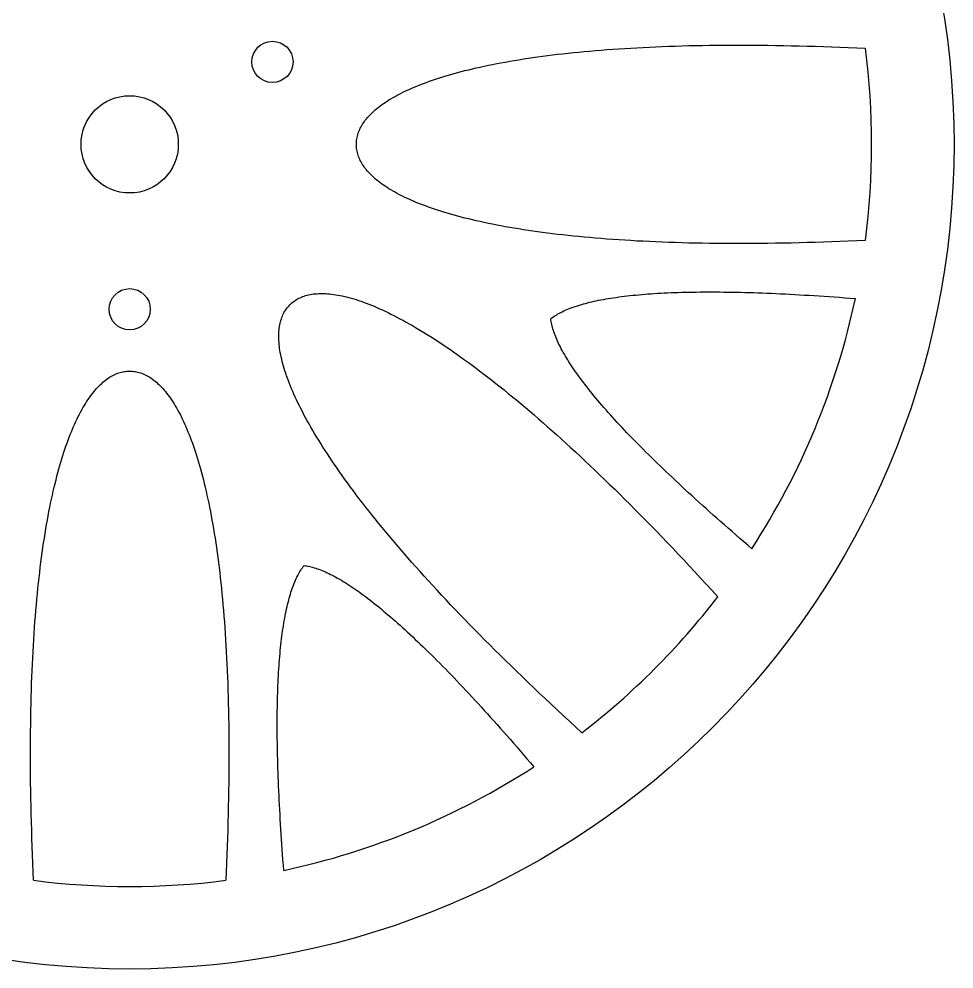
# Model space of a CAD drawing. Extents: x 19 to 387, y 10 to 286.
# Drawn here: x 289.5 to 346.2, y 11.2 to 68.8 of the extents above; entities that cross this region are included whole.
import ezdxf

# ---------------------------------------------------------------- set-up
doc = ezdxf.new("R2010")
doc.units = 0
doc.layers.get('0').update_dxf_attribs({"linetype": 'CONTINUOUS'})

msp = doc.modelspace()

# ---------------------------------------------------------------- linework, layer by layer
for points in [[(309.919, 61.202, 0), (309.92, 61.284, 0), (309.925, 61.366, 0), (309.934, 61.448, 0), (309.945, 61.53, 0), (309.96, 61.612, 0), (309.978, 61.693, 0), (310, 61.775, 0), (310.025, 61.856, 0), (310.053, 61.938, 0), (310.085, 62.019, 0), (310.12, 62.1, 0), (310.158, 62.181, 0), (310.2, 62.262, 0), (310.246, 62.342, 0), (310.294, 62.422, 0), (310.347, 62.503, 0), (310.402, 62.582, 0), (310.462, 62.662, 0), (310.525, 62.741, 0), (310.591, 62.821, 0), (310.661, 62.899, 0), (310.734, 62.978, 0), (310.811, 63.056, 0), (310.892, 63.134, 0), (310.976, 63.211, 0), (311.064, 63.288, 0), (311.155, 63.365, 0), (311.25, 63.442, 0), (311.349, 63.518, 0), (311.451, 63.593, 0), (311.557, 63.669, 0), (311.666, 63.743, 0), (311.78, 63.818, 0), (311.897, 63.892, 0), (312.017, 63.965, 0), (312.142, 64.038, 0), (312.27, 64.111, 0), (312.402, 64.183, 0), (312.538, 64.254, 0), (312.677, 64.325, 0), (312.821, 64.396, 0), (312.968, 64.466, 0), (313.119, 64.535, 0), (313.274, 64.604, 0), (313.432, 64.672, 0), (313.595, 64.739, 0), (313.761, 64.806, 0), (313.931, 64.873, 0), (314.106, 64.938, 0), (314.284, 65.003, 0), (314.466, 65.067, 0), (314.652, 65.131, 0), (314.842, 65.194, 0), (315.035, 65.256, 0), (315.233, 65.318, 0), (315.435, 65.379, 0), (315.641, 65.439, 0), (315.851, 65.498, 0), (316.065, 65.556, 0), (316.283, 65.614, 0), (316.505, 65.671, 0), (316.731, 65.727, 0), (316.961, 65.783, 0), (317.195, 65.837, 0), (317.434, 65.891, 0), (317.676, 65.943, 0), (317.923, 65.995, 0), (318.174, 66.046, 0), (318.429, 66.096, 0), (318.688, 66.146, 0), (318.951, 66.194, 0), (319.219, 66.241, 0), (319.49, 66.288, 0), (319.766, 66.333, 0), (320.047, 66.377, 0), (320.331, 66.421, 0), (320.62, 66.463, 0), (320.913, 66.505, 0), (321.21, 66.545, 0), (321.512, 66.585, 0), (321.818, 66.623, 0), (322.128, 66.66, 0), (322.443, 66.696, 0), (322.762, 66.731, 0), (323.085, 66.766, 0), (323.413, 66.798, 0), (323.745, 66.83, 0), (324.082, 66.861, 0), (324.423, 66.89, 0), (324.768, 66.918, 0), (325.118, 66.945, 0), (325.472, 66.971, 0), (325.831, 66.996, 0), (326.195, 67.02, 0), (326.562, 67.042, 0), (326.935, 67.063, 0), (327.312, 67.083, 0), (327.693, 67.101, 0), (328.079, 67.118, 0), (328.47, 67.134, 0), (328.865, 67.149, 0), (329.265, 67.162, 0), (329.669, 67.174, 0), (330.078, 67.185, 0), (330.491, 67.194, 0), (330.91, 67.202, 0), (331.333, 67.208, 0), (331.76, 67.213, 0), (332.193, 67.217, 0), (332.63, 67.219, 0), (333.071, 67.22, 0), (333.518, 67.219, 0), (333.969, 67.217, 0), (334.425, 67.214, 0), (334.885, 67.209, 0), (335.351, 67.202, 0), (335.821, 67.194, 0), (336.296, 67.184, 0), (336.776, 67.173, 0), (337.261, 67.16, 0), (337.75, 67.146, 0), (338.245, 67.13, 0), (338.744, 67.113, 0), (339.248, 67.094, 0), (339.757, 67.073, 0), (340.271, 67.051, 0), (340.79, 67.027, 0)], [(340.79, 55.377, 0), (340.271, 55.353, 0), (339.757, 55.331, 0), (339.248, 55.31, 0), (338.744, 55.291, 0), (338.245, 55.274, 0), (337.75, 55.258, 0), (337.261, 55.244, 0), (336.776, 55.231, 0), (336.296, 55.22, 0), (335.821, 55.21, 0), (335.351, 55.202, 0), (334.885, 55.196, 0), (334.425, 55.191, 0), (333.969, 55.187, 0), (333.518, 55.185, 0), (333.071, 55.184, 0), (332.63, 55.185, 0), (332.193, 55.187, 0), (331.76, 55.191, 0), (331.333, 55.196, 0), (330.91, 55.203, 0), (330.491, 55.21, 0), (330.078, 55.22, 0), (329.669, 55.23, 0), (329.265, 55.242, 0), (328.865, 55.255, 0), (328.47, 55.27, 0), (328.079, 55.286, 0), (327.693, 55.303, 0), (327.312, 55.322, 0), (326.935, 55.341, 0), (326.562, 55.362, 0), (326.195, 55.385, 0), (325.831, 55.408, 0), (325.472, 55.433, 0), (325.118, 55.459, 0), (324.768, 55.486, 0), (324.423, 55.514, 0), (324.082, 55.544, 0), (323.745, 55.574, 0), (323.413, 55.606, 0), (323.085, 55.639, 0), (322.762, 55.673, 0), (322.443, 55.708, 0), (322.128, 55.744, 0), (321.818, 55.781, 0), (321.512, 55.819, 0), (321.21, 55.859, 0), (320.913, 55.899, 0), (320.62, 55.941, 0), (320.331, 55.983, 0), (320.047, 56.027, 0), (319.766, 56.071, 0), (319.49, 56.117, 0), (319.219, 56.163, 0), (318.951, 56.21, 0), (318.688, 56.259, 0), (318.429, 56.308, 0), (318.174, 56.358, 0), (317.923, 56.409, 0), (317.676, 56.461, 0), (317.434, 56.514, 0), (317.195, 56.567, 0), (316.961, 56.622, 0), (316.731, 56.677, 0), (316.505, 56.733, 0), (316.283, 56.79, 0), (316.065, 56.848, 0), (315.851, 56.906, 0), (315.641, 56.965, 0), (315.435, 57.026, 0), (315.233, 57.086, 0), (315.035, 57.148, 0), (314.842, 57.21, 0), (314.652, 57.273, 0), (314.466, 57.337, 0), (314.284, 57.401, 0), (314.106, 57.466, 0), (313.931, 57.532, 0), (313.761, 57.598, 0), (313.595, 57.665, 0), (313.432, 57.732, 0), (313.274, 57.801, 0), (313.119, 57.869, 0), (312.968, 57.939, 0), (312.821, 58.008, 0), (312.677, 58.079, 0), (312.538, 58.15, 0), (312.402, 58.221, 0), (312.27, 58.293, 0), (312.142, 58.366, 0), (312.017, 58.439, 0), (311.897, 58.512, 0), (311.78, 58.586, 0), (311.666, 58.661, 0), (311.557, 58.736, 0), (311.451, 58.811, 0), (311.349, 58.886, 0), (311.25, 58.962, 0), (311.155, 59.039, 0), (311.064, 59.116, 0), (310.976, 59.193, 0), (310.892, 59.27, 0), (310.811, 59.348, 0), (310.734, 59.426, 0), (310.661, 59.505, 0), (310.591, 59.584, 0), (310.525, 59.663, 0), (310.462, 59.742, 0), (310.402, 59.822, 0), (310.347, 59.902, 0), (310.294, 59.982, 0), (310.246, 60.062, 0), (310.2, 60.142, 0), (310.158, 60.223, 0), (310.12, 60.304, 0), (310.085, 60.385, 0), (310.053, 60.466, 0), (310.025, 60.548, 0), (310, 60.629, 0), (309.978, 60.711, 0), (309.96, 60.792, 0), (309.945, 60.874, 0), (309.934, 60.956, 0), (309.925, 61.038, 0), (309.92, 61.12, 0), (309.919, 61.202, 0)], [(305.891, 51.479, 0), (305.951, 51.536, 0), (306.012, 51.591, 0), (306.076, 51.643, 0), (306.142, 51.693, 0), (306.21, 51.74, 0), (306.281, 51.785, 0), (306.354, 51.827, 0), (306.429, 51.867, 0), (306.507, 51.905, 0), (306.586, 51.94, 0), (306.669, 51.972, 0), (306.753, 52.002, 0), (306.84, 52.03, 0), (306.929, 52.054, 0), (307.02, 52.077, 0), (307.114, 52.096, 0), (307.21, 52.113, 0), (307.308, 52.128, 0), (307.408, 52.139, 0), (307.511, 52.148, 0), (307.616, 52.155, 0), (307.724, 52.158, 0), (307.833, 52.159, 0), (307.945, 52.157, 0), (308.06, 52.153, 0), (308.176, 52.145, 0), (308.295, 52.135, 0), (308.416, 52.122, 0), (308.54, 52.106, 0), (308.666, 52.087, 0), (308.794, 52.065, 0), (308.924, 52.041, 0), (309.057, 52.013, 0), (309.192, 51.983, 0), (309.329, 51.949, 0), (309.469, 51.913, 0), (309.611, 51.873, 0), (309.755, 51.831, 0), (309.902, 51.786, 0), (310.051, 51.737, 0), (310.202, 51.686, 0), (310.355, 51.631, 0), (310.511, 51.573, 0), (310.669, 51.512, 0), (310.829, 51.448, 0), (310.992, 51.381, 0), (311.157, 51.311, 0), (311.324, 51.237, 0), (311.494, 51.161, 0), (311.666, 51.081, 0), (311.84, 50.997, 0), (312.016, 50.911, 0), (312.195, 50.821, 0), (312.376, 50.728, 0), (312.56, 50.632, 0), (312.745, 50.532, 0), (312.933, 50.429, 0), (313.124, 50.322, 0), (313.316, 50.212, 0), (313.511, 50.099, 0), (313.709, 49.982, 0), (313.908, 49.862, 0), (314.11, 49.739, 0), (314.314, 49.611, 0), (314.521, 49.481, 0), (314.729, 49.347, 0), (314.941, 49.209, 0), (315.154, 49.068, 0), (315.37, 48.923, 0), (315.588, 48.774, 0), (315.808, 48.622, 0), (316.031, 48.467, 0), (316.256, 48.307, 0), (316.483, 48.144, 0), (316.713, 47.977, 0), (316.944, 47.807, 0), (317.179, 47.633, 0), (317.415, 47.455, 0), (317.654, 47.273, 0), (317.895, 47.088, 0), (318.139, 46.898, 0), (318.384, 46.705, 0), (318.632, 46.508, 0), (318.883, 46.308, 0), (319.135, 46.103, 0), (319.391, 45.895, 0), (319.648, 45.682, 0), (319.907, 45.466, 0), (320.169, 45.245, 0), (320.434, 45.021, 0), (320.7, 44.793, 0), (320.969, 44.561, 0), (321.24, 44.325, 0), (321.514, 44.084, 0), (321.79, 43.84, 0), (322.068, 43.591, 0), (322.348, 43.339, 0), (322.631, 43.082, 0), (322.916, 42.821, 0), (323.204, 42.556, 0), (323.493, 42.287, 0), (323.785, 42.014, 0), (324.08, 41.737, 0), (324.376, 41.455, 0), (324.675, 41.169, 0), (324.977, 40.879, 0), (325.28, 40.584, 0), (325.586, 40.286, 0), (325.895, 39.983, 0), (326.205, 39.675, 0), (326.518, 39.363, 0), (326.833, 39.047, 0), (327.151, 38.727, 0), (327.471, 38.402, 0), (327.793, 38.072, 0), (328.117, 37.739, 0), (328.444, 37.401, 0), (328.773, 37.058, 0), (329.105, 36.711, 0), (329.438, 36.359, 0), (329.774, 36.003, 0), (330.113, 35.642, 0), (330.454, 35.276, 0), (330.797, 34.906, 0), (331.142, 34.532, 0), (331.49, 34.153, 0), (331.84, 33.769, 0)], [(321.704, 50.625, 0), (321.771, 50.676, 0), (321.841, 50.726, 0), (321.914, 50.775, 0), (321.989, 50.824, 0), (322.068, 50.871, 0), (322.148, 50.918, 0), (322.232, 50.964, 0), (322.318, 51.01, 0), (322.407, 51.054, 0), (322.499, 51.098, 0), (322.593, 51.14, 0), (322.691, 51.182, 0), (322.79, 51.224, 0), (322.893, 51.264, 0), (322.998, 51.303, 0), (323.106, 51.342, 0), (323.217, 51.38, 0), (323.33, 51.417, 0), (323.446, 51.454, 0), (323.565, 51.489, 0), (323.686, 51.524, 0), (323.811, 51.558, 0), (323.937, 51.591, 0), (324.067, 51.623, 0), (324.199, 51.655, 0), (324.334, 51.685, 0), (324.472, 51.715, 0), (324.613, 51.745, 0), (324.756, 51.773, 0), (324.902, 51.8, 0), (325.05, 51.827, 0), (325.201, 51.853, 0), (325.355, 51.878, 0), (325.512, 51.902, 0), (325.671, 51.925, 0), (325.833, 51.948, 0), (325.998, 51.97, 0), (326.166, 51.991, 0), (326.336, 52.011, 0), (326.509, 52.03, 0), (326.684, 52.049, 0), (326.863, 52.067, 0), (327.044, 52.084, 0), (327.227, 52.1, 0), (327.414, 52.115, 0), (327.603, 52.13, 0), (327.795, 52.144, 0), (327.989, 52.156, 0), (328.187, 52.169, 0), (328.387, 52.18, 0), (328.589, 52.19, 0), (328.795, 52.2, 0), (329.003, 52.209, 0), (329.214, 52.217, 0), (329.427, 52.224, 0), (329.643, 52.231, 0), (329.862, 52.236, 0), (330.084, 52.241, 0), (330.308, 52.245, 0), (330.535, 52.249, 0), (330.765, 52.251, 0), (330.997, 52.253, 0), (331.233, 52.254, 0), (331.471, 52.254, 0), (331.711, 52.253, 0), (331.954, 52.251, 0), (332.2, 52.249, 0), (332.449, 52.245, 0), (332.7, 52.241, 0), (332.955, 52.237, 0), (333.211, 52.231, 0), (333.471, 52.224, 0), (333.733, 52.217, 0), (333.998, 52.209, 0), (334.266, 52.2, 0), (334.536, 52.191, 0), (334.809, 52.18, 0), (335.085, 52.169, 0), (335.363, 52.157, 0), (335.644, 52.144, 0), (335.928, 52.13, 0), (336.215, 52.116, 0), (336.504, 52.1, 0), (336.796, 52.084, 0), (337.091, 52.067, 0), (337.388, 52.049, 0), (337.688, 52.031, 0), (337.991, 52.011, 0), (338.297, 51.991, 0), (338.605, 51.97, 0), (338.916, 51.949, 0), (339.23, 51.926, 0), (339.546, 51.903, 0), (339.865, 51.878, 0), (340.187, 51.853, 0)], [(323.602, 25.531, 0), (323.218, 25.881, 0), (322.839, 26.229, 0), (322.464, 26.574, 0), (322.094, 26.917, 0), (321.729, 27.258, 0), (321.368, 27.596, 0), (321.012, 27.933, 0), (320.66, 28.266, 0), (320.313, 28.598, 0), (319.97, 28.927, 0), (319.632, 29.254, 0), (319.298, 29.578, 0), (318.969, 29.9, 0), (318.644, 30.22, 0), (318.324, 30.538, 0), (318.007, 30.853, 0), (317.696, 31.166, 0), (317.388, 31.476, 0), (317.085, 31.785, 0), (316.786, 32.09, 0), (316.492, 32.394, 0), (316.202, 32.695, 0), (315.916, 32.994, 0), (315.634, 33.291, 0), (315.357, 33.585, 0), (315.083, 33.877, 0), (314.814, 34.167, 0), (314.549, 34.455, 0), (314.289, 34.74, 0), (314.032, 35.023, 0), (313.779, 35.303, 0), (313.531, 35.581, 0), (313.287, 35.857, 0), (313.046, 36.13, 0), (312.81, 36.402, 0), (312.578, 36.67, 0), (312.35, 36.937, 0), (312.125, 37.201, 0), (311.905, 37.463, 0), (311.689, 37.723, 0), (311.476, 37.98, 0), (311.268, 38.235, 0), (311.063, 38.488, 0), (310.862, 38.738, 0), (310.665, 38.986, 0), (310.472, 39.232, 0), (310.283, 39.476, 0), (310.098, 39.717, 0), (309.916, 39.956, 0), (309.738, 40.192, 0), (309.564, 40.426, 0), (309.393, 40.658, 0), (309.227, 40.888, 0), (309.064, 41.115, 0), (308.904, 41.34, 0), (308.749, 41.563, 0), (308.597, 41.783, 0), (308.448, 42.001, 0), (308.303, 42.217, 0), (308.162, 42.43, 0), (308.024, 42.641, 0), (307.89, 42.85, 0), (307.759, 43.057, 0), (307.632, 43.261, 0), (307.509, 43.463, 0), (307.388, 43.662, 0), (307.272, 43.859, 0), (307.158, 44.054, 0), (307.048, 44.247, 0), (306.942, 44.437, 0), (306.839, 44.625, 0), (306.739, 44.811, 0), (306.643, 44.995, 0), (306.55, 45.176, 0), (306.46, 45.355, 0), (306.373, 45.531, 0), (306.29, 45.705, 0), (306.21, 45.877, 0), (306.133, 46.047, 0), (306.06, 46.214, 0), (305.99, 46.379, 0), (305.922, 46.541, 0), (305.858, 46.702, 0), (305.798, 46.86, 0), (305.74, 47.016, 0), (305.685, 47.169, 0), (305.634, 47.32, 0), (305.585, 47.469, 0), (305.54, 47.616, 0), (305.497, 47.76, 0), (305.458, 47.902, 0), (305.422, 48.041, 0), (305.388, 48.179, 0), (305.358, 48.314, 0), (305.33, 48.447, 0), (305.306, 48.577, 0), (305.284, 48.705, 0), (305.265, 48.831, 0), (305.249, 48.954, 0), (305.236, 49.076, 0), (305.226, 49.194, 0), (305.218, 49.311, 0), (305.214, 49.425, 0), (305.212, 49.538, 0), (305.212, 49.647, 0), (305.216, 49.755, 0), (305.222, 49.86, 0), (305.231, 49.962, 0), (305.243, 50.063, 0), (305.257, 50.161, 0), (305.274, 50.257, 0), (305.294, 50.351, 0), (305.316, 50.442, 0), (305.341, 50.531, 0), (305.369, 50.618, 0), (305.399, 50.702, 0), (305.431, 50.784, 0), (305.466, 50.864, 0), (305.504, 50.942, 0), (305.544, 51.017, 0), (305.586, 51.09, 0), (305.631, 51.161, 0), (305.678, 51.229, 0), (305.728, 51.295, 0), (305.78, 51.359, 0), (305.835, 51.42, 0), (305.891, 51.479, 0)], [(333.905, 36.687, 0), (333.66, 36.897, 0), (333.417, 37.105, 0), (333.177, 37.313, 0), (332.939, 37.518, 0), (332.704, 37.723, 0), (332.471, 37.926, 0), (332.24, 38.128, 0), (332.013, 38.328, 0), (331.787, 38.527, 0), (331.564, 38.725, 0), (331.344, 38.922, 0), (331.126, 39.117, 0), (330.911, 39.31, 0), (330.698, 39.503, 0), (330.487, 39.694, 0), (330.28, 39.883, 0), (330.074, 40.072, 0), (329.871, 40.259, 0), (329.671, 40.444, 0), (329.473, 40.629, 0), (329.277, 40.812, 0), (329.084, 40.993, 0), (328.893, 41.174, 0), (328.705, 41.352, 0), (328.52, 41.53, 0), (328.337, 41.706, 0), (328.156, 41.881, 0), (327.978, 42.055, 0), (327.802, 42.227, 0), (327.629, 42.398, 0), (327.458, 42.568, 0), (327.29, 42.736, 0), (327.125, 42.903, 0), (326.961, 43.068, 0), (326.801, 43.232, 0), (326.642, 43.395, 0), (326.487, 43.557, 0), (326.333, 43.717, 0), (326.183, 43.876, 0), (326.034, 44.033, 0), (325.888, 44.189, 0), (325.745, 44.344, 0), (325.604, 44.497, 0), (325.466, 44.65, 0), (325.33, 44.8, 0), (325.197, 44.95, 0), (325.066, 45.098, 0), (324.937, 45.244, 0), (324.811, 45.39, 0), (324.688, 45.534, 0), (324.567, 45.676, 0), (324.448, 45.818, 0), (324.332, 45.958, 0), (324.219, 46.096, 0), (324.108, 46.234, 0), (323.999, 46.37, 0), (323.893, 46.504, 0), (323.79, 46.638, 0), (323.688, 46.77, 0), (323.59, 46.9, 0), (323.494, 47.029, 0), (323.4, 47.157, 0), (323.309, 47.284, 0), (323.22, 47.409, 0), (323.134, 47.533, 0), (323.05, 47.656, 0), (322.969, 47.777, 0), (322.89, 47.897, 0), (322.814, 48.015, 0), (322.74, 48.132, 0), (322.669, 48.248, 0), (322.6, 48.363, 0), (322.534, 48.476, 0), (322.47, 48.588, 0), (322.409, 48.698, 0), (322.35, 48.807, 0), (322.294, 48.915, 0), (322.24, 49.021, 0), (322.188, 49.126, 0), (322.139, 49.23, 0), (322.093, 49.333, 0), (322.049, 49.434, 0), (322.008, 49.533, 0), (321.969, 49.632, 0), (321.932, 49.729, 0), (321.898, 49.824, 0), (321.867, 49.919, 0), (321.837, 50.012, 0), (321.811, 50.103, 0), (321.787, 50.194, 0), (321.765, 50.283, 0), (321.746, 50.37, 0), (321.73, 50.457, 0), (321.715, 50.541, 0), (321.704, 50.625, 0)], [(290.344, 16.581, 0), (290.32, 17.1, 0), (290.298, 17.614, 0), (290.277, 18.123, 0), (290.258, 18.627, 0), (290.24, 19.126, 0), (290.225, 19.62, 0), (290.21, 20.11, 0), (290.198, 20.595, 0), (290.187, 21.075, 0), (290.177, 21.55, 0), (290.169, 22.02, 0), (290.162, 22.485, 0), (290.157, 22.946, 0), (290.154, 23.402, 0), (290.152, 23.853, 0), (290.151, 24.3, 0), (290.152, 24.741, 0), (290.154, 25.178, 0), (290.158, 25.611, 0), (290.163, 26.038, 0), (290.169, 26.461, 0), (290.177, 26.879, 0), (290.186, 27.293, 0), (290.197, 27.702, 0), (290.209, 28.106, 0), (290.222, 28.506, 0), (290.237, 28.901, 0), (290.252, 29.292, 0), (290.27, 29.678, 0), (290.288, 30.059, 0), (290.308, 30.436, 0), (290.329, 30.808, 0), (290.351, 31.176, 0), (290.375, 31.54, 0), (290.399, 31.898, 0), (290.425, 32.253, 0), (290.452, 32.603, 0), (290.481, 32.948, 0), (290.51, 33.289, 0), (290.541, 33.626, 0), (290.572, 33.958, 0), (290.605, 34.286, 0), (290.639, 34.609, 0), (290.674, 34.928, 0), (290.711, 35.243, 0), (290.748, 35.553, 0), (290.786, 35.859, 0), (290.826, 36.16, 0), (290.866, 36.458, 0), (290.907, 36.751, 0), (290.95, 37.04, 0), (290.993, 37.324, 0), (291.038, 37.604, 0), (291.083, 37.88, 0), (291.13, 38.152, 0), (291.177, 38.42, 0), (291.225, 38.683, 0), (291.274, 38.942, 0), (291.324, 39.197, 0), (291.375, 39.448, 0), (291.427, 39.695, 0), (291.48, 39.937, 0), (291.534, 40.175, 0), (291.588, 40.41, 0), (291.644, 40.64, 0), (291.7, 40.866, 0), (291.757, 41.088, 0), (291.814, 41.306, 0), (291.873, 41.52, 0), (291.932, 41.73, 0), (291.992, 41.936, 0), (292.053, 42.138, 0), (292.115, 42.335, 0), (292.177, 42.529, 0), (292.24, 42.719, 0), (292.303, 42.905, 0), (292.368, 43.087, 0), (292.433, 43.265, 0), (292.498, 43.44, 0), (292.565, 43.61, 0), (292.632, 43.776, 0), (292.699, 43.939, 0), (292.767, 44.097, 0), (292.836, 44.252, 0), (292.905, 44.403, 0), (292.975, 44.55, 0), (293.046, 44.694, 0), (293.116, 44.833, 0), (293.188, 44.969, 0), (293.26, 45.101, 0), (293.332, 45.229, 0), (293.405, 45.353, 0), (293.479, 45.474, 0), (293.553, 45.591, 0), (293.627, 45.705, 0), (293.702, 45.814, 0), (293.777, 45.92, 0), (293.853, 46.022, 0), (293.929, 46.121, 0), (294.006, 46.216, 0), (294.082, 46.307, 0), (294.159, 46.395, 0), (294.237, 46.479, 0), (294.315, 46.56, 0), (294.393, 46.637, 0), (294.472, 46.71, 0), (294.55, 46.78, 0), (294.629, 46.846, 0), (294.709, 46.909, 0), (294.788, 46.968, 0), (294.868, 47.024, 0), (294.948, 47.076, 0), (295.029, 47.125, 0), (295.109, 47.171, 0), (295.19, 47.213, 0), (295.271, 47.251, 0), (295.352, 47.286, 0), (295.433, 47.318, 0), (295.514, 47.346, 0), (295.596, 47.371, 0), (295.677, 47.393, 0), (295.759, 47.411, 0), (295.841, 47.426, 0), (295.923, 47.437, 0), (296.005, 47.446, 0), (296.087, 47.45, 0), (296.169, 47.452, 0)], [(296.169, 47.452, 0), (296.251, 47.45, 0), (296.333, 47.446, 0), (296.415, 47.437, 0), (296.497, 47.426, 0), (296.578, 47.411, 0), (296.66, 47.393, 0), (296.742, 47.371, 0), (296.823, 47.346, 0), (296.904, 47.318, 0), (296.986, 47.286, 0), (297.067, 47.251, 0), (297.148, 47.213, 0), (297.228, 47.171, 0), (297.309, 47.125, 0), (297.389, 47.076, 0), (297.469, 47.024, 0), (297.549, 46.968, 0), (297.629, 46.909, 0), (297.708, 46.846, 0), (297.787, 46.78, 0), (297.866, 46.71, 0), (297.944, 46.637, 0), (298.023, 46.56, 0), (298.1, 46.479, 0), (298.178, 46.395, 0), (298.255, 46.307, 0), (298.332, 46.216, 0), (298.408, 46.121, 0), (298.484, 46.022, 0), (298.56, 45.92, 0), (298.635, 45.814, 0), (298.71, 45.705, 0), (298.785, 45.591, 0), (298.858, 45.474, 0), (298.932, 45.353, 0), (299.005, 45.229, 0), (299.077, 45.101, 0), (299.149, 44.969, 0), (299.221, 44.833, 0), (299.292, 44.694, 0), (299.362, 44.55, 0), (299.432, 44.403, 0), (299.502, 44.252, 0), (299.57, 44.097, 0), (299.638, 43.939, 0), (299.706, 43.776, 0), (299.773, 43.61, 0), (299.839, 43.44, 0), (299.905, 43.265, 0), (299.97, 43.087, 0), (300.034, 42.905, 0), (300.098, 42.719, 0), (300.161, 42.529, 0), (300.223, 42.335, 0), (300.284, 42.138, 0), (300.345, 41.936, 0), (300.405, 41.73, 0), (300.465, 41.52, 0), (300.523, 41.306, 0), (300.581, 41.088, 0), (300.638, 40.866, 0), (300.694, 40.64, 0), (300.749, 40.41, 0), (300.804, 40.175, 0), (300.857, 39.937, 0), (300.91, 39.695, 0), (300.962, 39.448, 0), (301.013, 39.197, 0), (301.063, 38.942, 0), (301.112, 38.683, 0), (301.161, 38.42, 0), (301.208, 38.152, 0), (301.254, 37.88, 0), (301.3, 37.604, 0), (301.344, 37.324, 0), (301.388, 37.04, 0), (301.43, 36.751, 0), (301.471, 36.458, 0), (301.512, 36.16, 0), (301.551, 35.859, 0), (301.59, 35.553, 0), (301.627, 35.243, 0), (301.663, 34.928, 0), (301.698, 34.609, 0), (301.732, 34.286, 0), (301.765, 33.958, 0), (301.797, 33.626, 0), (301.827, 33.289, 0), (301.857, 32.948, 0), (301.885, 32.603, 0), (301.912, 32.253, 0), (301.938, 31.898, 0), (301.963, 31.54, 0), (301.986, 31.176, 0), (302.008, 30.808, 0), (302.03, 30.436, 0), (302.049, 30.059, 0), (302.068, 29.678, 0), (302.085, 29.292, 0), (302.101, 28.901, 0), (302.115, 28.506, 0), (302.129, 28.106, 0), (302.141, 27.702, 0), (302.151, 27.293, 0), (302.16, 26.879, 0), (302.168, 26.461, 0), (302.175, 26.038, 0), (302.18, 25.611, 0), (302.184, 25.178, 0), (302.186, 24.741, 0), (302.187, 24.3, 0), (302.186, 23.853, 0), (302.184, 23.402, 0), (302.18, 22.946, 0), (302.175, 22.485, 0), (302.169, 22.02, 0), (302.161, 21.55, 0), (302.151, 21.075, 0), (302.14, 20.595, 0), (302.127, 20.11, 0), (302.113, 19.62, 0), (302.097, 19.126, 0), (302.08, 18.627, 0), (302.06, 18.123, 0), (302.04, 17.614, 0), (302.018, 17.1, 0), (301.994, 16.581, 0)], [(305.518, 17.184, 0), (305.492, 17.506, 0), (305.468, 17.825, 0), (305.445, 18.141, 0), (305.422, 18.455, 0), (305.4, 18.766, 0), (305.379, 19.074, 0), (305.359, 19.38, 0), (305.34, 19.682, 0), (305.321, 19.982, 0), (305.304, 20.28, 0), (305.287, 20.575, 0), (305.271, 20.867, 0), (305.255, 21.156, 0), (305.241, 21.442, 0), (305.227, 21.726, 0), (305.214, 22.008, 0), (305.202, 22.286, 0), (305.191, 22.562, 0), (305.18, 22.835, 0), (305.171, 23.105, 0), (305.162, 23.373, 0), (305.154, 23.638, 0), (305.146, 23.9, 0), (305.14, 24.159, 0), (305.134, 24.416, 0), (305.129, 24.67, 0), (305.125, 24.922, 0), (305.122, 25.171, 0), (305.12, 25.416, 0), (305.118, 25.66, 0), (305.117, 25.9, 0), (305.117, 26.138, 0), (305.118, 26.373, 0), (305.12, 26.606, 0), (305.122, 26.835, 0), (305.125, 27.063, 0), (305.129, 27.287, 0), (305.134, 27.509, 0), (305.14, 27.727, 0), (305.146, 27.944, 0), (305.154, 28.157, 0), (305.162, 28.368, 0), (305.171, 28.576, 0), (305.18, 28.781, 0), (305.191, 28.984, 0), (305.202, 29.184, 0), (305.214, 29.381, 0), (305.227, 29.576, 0), (305.241, 29.768, 0), (305.256, 29.957, 0), (305.271, 30.143, 0), (305.287, 30.327, 0), (305.304, 30.508, 0), (305.322, 30.686, 0), (305.34, 30.862, 0), (305.36, 31.035, 0), (305.38, 31.205, 0), (305.401, 31.373, 0), (305.423, 31.537, 0), (305.445, 31.7, 0), (305.469, 31.859, 0), (305.493, 32.016, 0), (305.518, 32.169, 0), (305.544, 32.321, 0), (305.571, 32.469, 0), (305.598, 32.615, 0), (305.626, 32.758, 0), (305.655, 32.899, 0), (305.685, 33.036, 0), (305.716, 33.171, 0), (305.747, 33.304, 0), (305.78, 33.433, 0), (305.813, 33.56, 0), (305.847, 33.684, 0), (305.882, 33.806, 0), (305.917, 33.925, 0), (305.953, 34.041, 0), (305.991, 34.154, 0), (306.029, 34.265, 0), (306.067, 34.373, 0), (306.107, 34.478, 0), (306.147, 34.58, 0), (306.188, 34.68, 0), (306.23, 34.777, 0), (306.273, 34.872, 0), (306.317, 34.964, 0), (306.361, 35.053, 0), (306.406, 35.139, 0), (306.453, 35.222, 0), (306.499, 35.303, 0), (306.547, 35.381, 0), (306.595, 35.457, 0), (306.645, 35.53, 0), (306.695, 35.6, 0), (306.746, 35.667, 0)], [(306.746, 35.667, 0), (306.829, 35.655, 0), (306.914, 35.641, 0), (307, 35.625, 0), (307.088, 35.605, 0), (307.177, 35.584, 0), (307.267, 35.56, 0), (307.359, 35.533, 0), (307.452, 35.504, 0), (307.546, 35.473, 0), (307.642, 35.439, 0), (307.739, 35.402, 0), (307.837, 35.363, 0), (307.937, 35.322, 0), (308.038, 35.278, 0), (308.141, 35.231, 0), (308.244, 35.182, 0), (308.349, 35.131, 0), (308.456, 35.077, 0), (308.564, 35.021, 0), (308.673, 34.962, 0), (308.783, 34.901, 0), (308.895, 34.837, 0), (309.008, 34.77, 0), (309.123, 34.702, 0), (309.238, 34.63, 0), (309.356, 34.557, 0), (309.474, 34.48, 0), (309.594, 34.402, 0), (309.715, 34.321, 0), (309.838, 34.237, 0), (309.962, 34.151, 0), (310.087, 34.062, 0), (310.213, 33.971, 0), (310.341, 33.877, 0), (310.471, 33.781, 0), (310.601, 33.682, 0), (310.733, 33.581, 0), (310.866, 33.478, 0), (311.001, 33.372, 0), (311.137, 33.263, 0), (311.274, 33.152, 0), (311.413, 33.038, 0), (311.553, 32.922, 0), (311.694, 32.804, 0), (311.837, 32.683, 0), (311.981, 32.56, 0), (312.126, 32.434, 0), (312.273, 32.305, 0), (312.421, 32.174, 0), (312.571, 32.041, 0), (312.721, 31.905, 0), (312.873, 31.767, 0), (313.027, 31.626, 0), (313.182, 31.482, 0), (313.338, 31.337, 0), (313.495, 31.188, 0), (313.654, 31.038, 0), (313.814, 30.884, 0), (313.976, 30.728, 0), (314.138, 30.57, 0), (314.303, 30.409, 0), (314.468, 30.246, 0), (314.635, 30.081, 0), (314.803, 29.912, 0), (314.973, 29.742, 0), (315.144, 29.569, 0), (315.316, 29.393, 0), (315.489, 29.215, 0), (315.664, 29.034, 0), (315.841, 28.851, 0), (316.018, 28.665, 0), (316.197, 28.477, 0), (316.377, 28.287, 0), (316.559, 28.094, 0), (316.742, 27.898, 0), (316.926, 27.7, 0), (317.112, 27.5, 0), (317.299, 27.297, 0), (317.487, 27.091, 0), (317.677, 26.883, 0), (317.868, 26.673, 0), (318.061, 26.46, 0), (318.254, 26.245, 0), (318.449, 26.027, 0), (318.646, 25.806, 0), (318.843, 25.584, 0), (319.043, 25.358, 0), (319.243, 25.13, 0), (319.445, 24.9, 0), (319.648, 24.667, 0), (319.852, 24.432, 0), (320.058, 24.194, 0), (320.265, 23.954, 0), (320.474, 23.711, 0), (320.684, 23.466, 0)]]:
    msp.add_polyline3d(points)
for centre, radius in [((296.169, 61.202), 50), ((304.829, 66.202), 1.25), ((296.169, 61.202), 2.95), ((296.169, 51.202), 1.25)]:
    msp.add_circle(centre, radius)
for start, end in [(352.56263, 7.43737), (326.99058, 348.00942), (307.56263, 322.43737), (281.99058, 303.00942), (262.56263, 277.43737)]:
    msp.add_arc((296.169, 61.202), 45, start, end)

doc.saveas('drawing.dxf')
